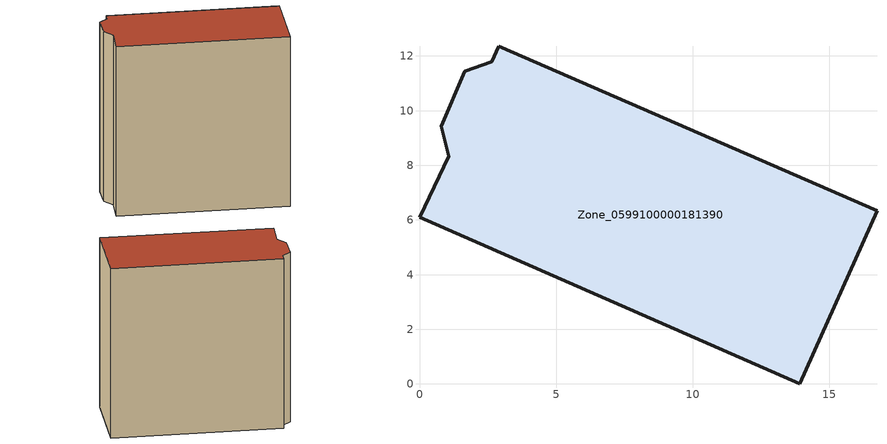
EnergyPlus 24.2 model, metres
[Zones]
Zone_0599100000181390
 floor ground (C_G): 13.91,0 0,6.09 1.08,8.33 0.79,9.42 1.66,11.44 2.64,11.79 2.9,12.36 16.74,6.34 z0
 wall outside (C_F): 2.64,11.79 1.66,11.44 0.79,9.42 1.08,8.33 0,6.09 13.91,0 16.74,6.34 2.9,12.36 2.64,11.79 z0:15.87
 roof outside (C_R): 13.91,0 16.74,6.34 2.9,12.36 2.64,11.79 1.66,11.44 0.79,9.42 1.08,8.33 0,6.09 z15.87
[BUILDING]
Pand.0599100000181390: North Axis=0; Terrain=City; Loads Convergence Tolerance Value=0.04; Temperature Convergence Tolerance Value=0.4; Solar Distribution=FullExterior; Maximum Number of Warmup Days=25; Minimum Number of Warmup Days=1
[Site:Location]
Rotterdam.The.Hague.AP_ZH_NLD Design_Conditions: Latitude=51.96; Longitude=4.45; Time Zone=1; Elevation=-4.5
[SITE:GROUNDTEMPERATURE:BUILDINGSURFACE]
18, 18, 18, 18, 18, 18, 18, 18, 18, 18, 18, 18
[MATERIAL] Thermal Absorptance=0.9; Solar Absorptance=0.7; Visible Absorptance=0.7
Name | Roughness | Thickness | Conductivity | Density | Specific Heat
G.TI.1946 | MediumSmooth | 0.15 | 1 | 540 | 1210
F.TI.1946 | Rough | 0.3 | 0.857143 | 1920 | 840
R.TI.1946 | MediumRough | 0.2 | 0.1 | 1500 | 1000
[CONSTRUCTION]
C_G: G.TI.1946
C_F: F.TI.1946
C_R: R.TI.1946
[ZONE]
Zone_0599100000181390: Type=1; Multiplier=1; Ceiling Height=Autocalculate; Volume=Autocalculate; Floor Area=autocalculate; Part of Total Floor Area=Yes
[ZONEINFILTRATION:DESIGNFLOWRATE]
Infil_Zone_0599100000181390: Zone or ZoneList or Space or SpaceList=Zone_0599100000181390; Schedule=AlwaysOn; Design Flow Rate Calculation Method=Flow/Area; Flow Rate per Floor Area=0.003; Constant Term Coefficient=1; Temperature Term Coefficient=0; Velocity Term Coefficient=0; Velocity Squared Term Coefficient=0
[HVACTEMPLATE:ZONE:IDEALLOADSAIRSYSTEM]
Zone_0599100000181390: Maximum Heating Supply Air Temperature=50; Minimum Cooling Supply Air Temperature=13; Maximum Heating Supply Air Humidity Ratio=0.0156; Minimum Cooling Supply Air Humidity Ratio=0.0077; Heating Limit=NoLimit; Cooling Limit=NoLimit; Dehumidification Control Type=ConstantSensibleHeatRatio; Cooling Sensible Heat Ratio=0.7; Dehumidification Setpoint=60; Humidification Control Type=None; Humidification Setpoint=30; Outdoor Air Method=None; Outdoor Air Flow Rate per Person=0.00944; Outdoor Air Flow Rate per Zone Floor Area=0; Outdoor Air Flow Rate per Zone=0; Demand Controlled Ventilation Type=None; Outdoor Air Economizer Type=NoEconomizer; Heat Recovery Type=None; Sensible Heat Recovery Effectiveness=0.7; Latent Heat Recovery Effectiveness=0.65
[ZONECONTROL:THERMOSTAT]
ThermostatControl_Zone_0599100000181390: Zone or ZoneList=Zone_0599100000181390; Control Type Schedule=DualSetpointControlType; Control 1=Thermostat_Zone_0599100000181390; Temperature Difference Between Cutout And Setpoint=0
[THERMOSTATSETPOINT:DUALSETPOINT]
Thermostat_Zone_0599100000181390: Heating Setpoint Temperature Schedule=HeatingSetpoint_Zone_0599100000181390; Cooling Setpoint Temperature Schedule=CoolingSetpoint_Zone_0599100000181390
[SCHEDULE:COMPACT]
HeatingSetpoint_Zone_0599100000181390: Through: 12/31, For: AllDays, Until: 24:00, 21
CoolingSetpoint_Zone_0599100000181390: Through: 12/31, For: AllDays, Until: 24:00, 24
DualSetpointControlType: Through: 12/31, For: AllDays, Until: 24:00, 4
AlwaysOn: Through: 12/31, For: AllDays, Until: 24:00, 1
